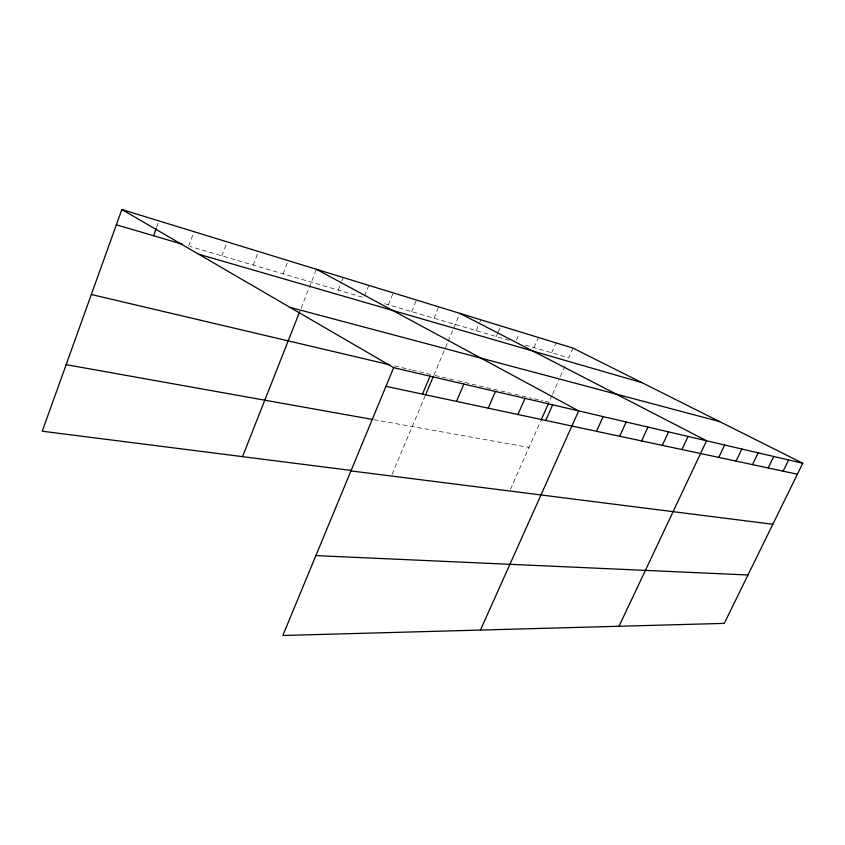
<?xml version="1.0" encoding="UTF-8"?>
<svg xmlns="http://www.w3.org/2000/svg" width="845" height="845" viewBox="0 0 845 845"><rect width="100%" height="100%" fill="white"/><g stroke="black" fill="none" stroke-linecap="round" stroke-linejoin="round"><path stroke-width="0.63" stroke-dasharray="4.22 3.17" d="M156.695 227.094L158.501 222.15M188.636 246.075L193.991 231.678M221.823 255.834L227.115 241.85M253.257 265.077L258.475 251.483M283.064 273.843L288.208 260.619M301.126 308.119L316.442 269.301M338.285 290.078L341.475 282.103M341.929 280.962L343.292 277.551M368.853 285.399L363.92 297.62L189.861 246.434M388.351 304.802L393.221 292.888M411.663 311.657L416.458 300.028M433.929 318.206L438.671 306.841M392.069 474.404L424.972 396.284M433.865 375.18L444.502 349.925M445.516 347.506L447.565 342.658M448.072 341.443L459.902 313.368M476.21 330.638L479.284 323.413M479.802 322.209L480.826 319.79M496.3 336.542L497.811 333.014M498.318 331.832L500.842 325.948M516.527 339.891L519.02 334.134M533.977 347.622L538.392 337.482M551.669 352.83L556.031 342.901M510.443 489.403L540.546 421.37M552.081 395.302L548.986 402.294L544.053 401.132M552.598 394.129L558.788 380.144M560.341 376.616L566.065 363.699M572.963 348.098L568.664 357.826L525.368 345.087M373.849 419.68L529.012 447.438M394.731 365.959L411.019 369.804M412.275 370.099L432.598 374.884M435.112 375.476L455.149 380.197M457.694 380.789L511.257 393.411M515.038 394.298L531.727 398.227M534.188 398.808L542.817 400.847M384.686 303.725L509.524 340.429"/><path stroke-width="1.27" d="M802.75 463.25L393.675 367.681L282.821 635.482L724.26 623.378L802.75 463.25L572.963 348.098L121.849 209.518L42.25 431.214L351.457 470.475M153.536 235.755L156.24 228.33M242.526 456.638L299.732 311.657M422.479 394.129L430.031 376.173M425.468 395.111L433.369 376.352M456.48 401.386L463.863 384.084M488.209 408.167L495.445 391.457M517.9 414.515L524.977 398.354M541.064 420.176L548.458 403.487M545.733 420.451L552.651 404.829M480.446 630.064L578.656 410.902L316.442 269.301M596.475 431.288L603.119 416.617M619.67 436.252L626.177 422.004M641.577 440.932L647.957 427.084M662.3 445.357L668.553 431.901M681.936 449.551L688.062 436.453M619.026 626.261L706.568 440.773L459.902 313.368M718.768 457.409L724.672 445.009M736.069 461.106L741.857 449.022M752.525 464.623L758.197 452.835M768.189 467.972L773.766 456.469M783.125 471.161L788.596 459.944M315.882 555.598L747.973 574.991M350.939 470.918L772.837 524.28M66.142 364.66L372.582 419.458M385.954 386.323L797.374 474.203M91.334 294.504L389.714 364.776M290.025 307.379L719.665 421.613M198.628 254.197L641.873 382.637M116.346 224.812L182.362 244.226M121.849 209.518L393.675 367.681"/></g></svg>
